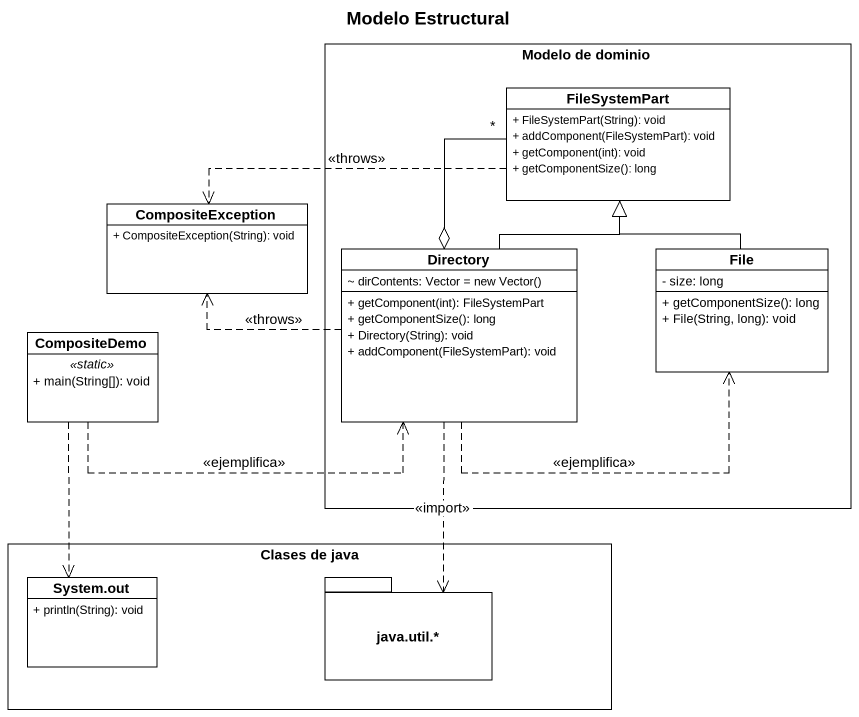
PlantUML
@startuml
title Modelo Estructural
hide circle
hide empty members
skinparam classAttributeIconSize 0
rectangle "Modelo de dominio" as Modelo_de_dominio {
  class FileSystemPart {
    + FileSystemPart(String): void
    + addComponent(FileSystemPart): void
    + getComponent(int): void
    + getComponentSize(): long
  }
  class Directory {
    {field} ~ dirContents: Vector = new Vector()
    + getComponent(int): FileSystemPart
    + getComponentSize(): long
    + Directory(String): void
    + addComponent(FileSystemPart): void
  }
  class "File" as File_ {
    - size: long
    + getComponentSize(): long
    + File(String, long): void
  }
}
class CompositeException {
  + CompositeException(String): void
}
class CompositeDemo {
  .. <<static>> ..
  + main(String[]): void
}
rectangle "Clases de java" as Clases_de_java {
  class "System.out" as System_out {
    + println(String): void
  }
  package "java.util.*" as java_util {
  }
}
FileSystemPart .left.> CompositeException : <<throws>>
FileSystemPart "*" --o Directory
Directory -up-|> FileSystemPart
Directory .left.> CompositeException : <<throws>>
Directory .right.> File_ : <<ejemplifica>>
Directory ..> java_util : <<import>>
File_ -up-|> FileSystemPart
CompositeDemo .right.> Directory : <<ejemplifica>>
CompositeDemo ..> System_out
@enduml
